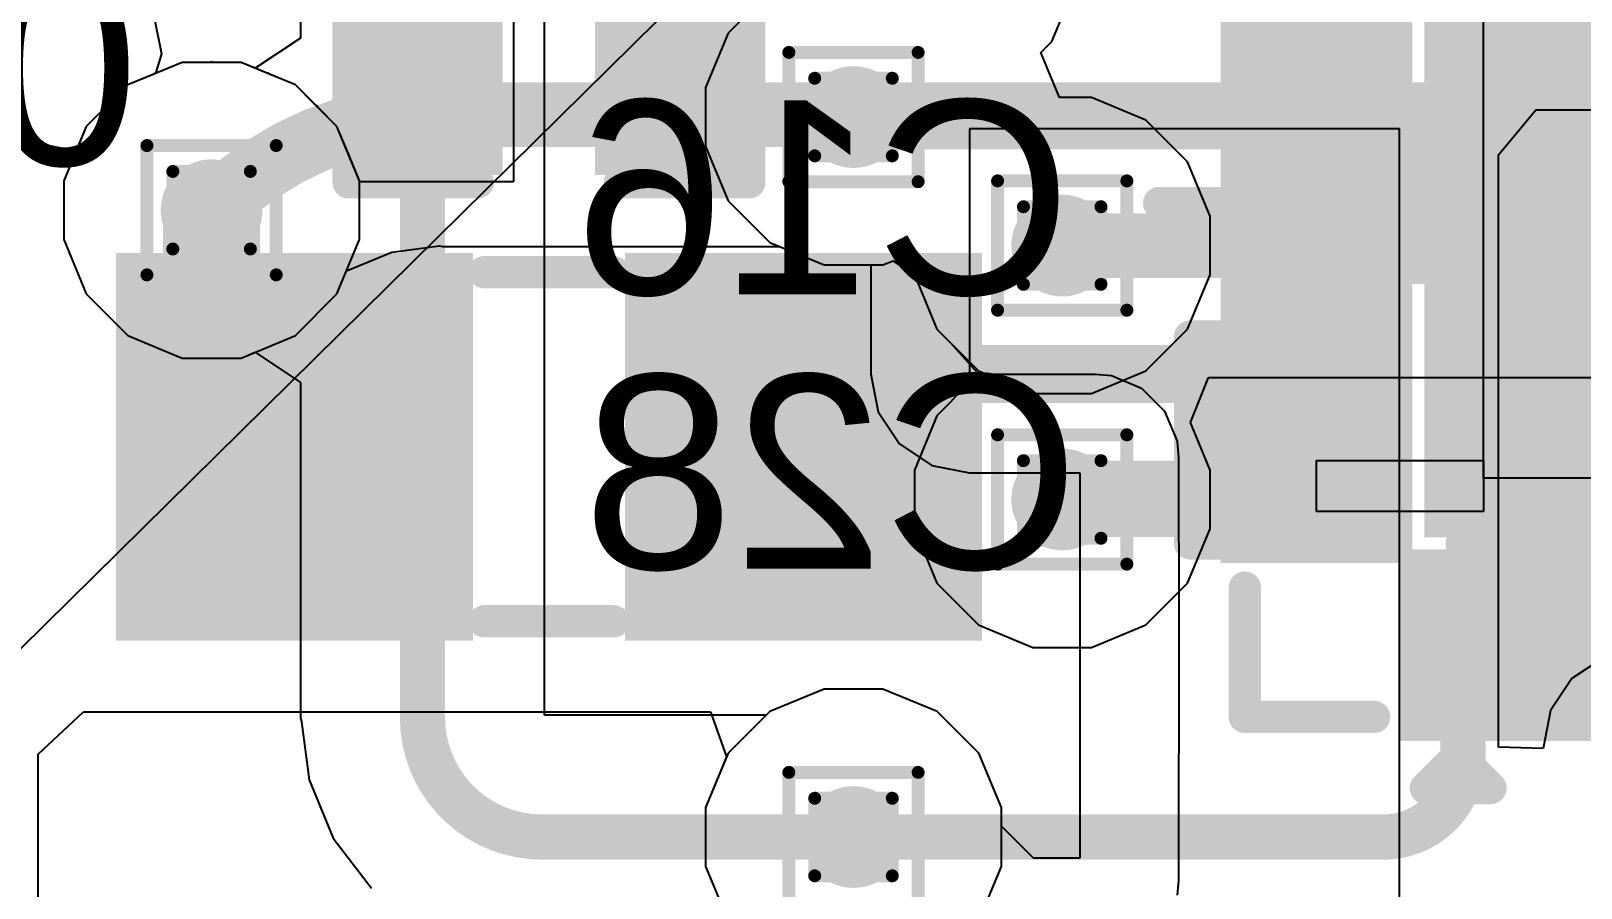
# Model space of a CAD drawing. Header units: inches. Extents: x -12 to 5357, y -8 to 5291.
# Drawn here: x 20.32 to 26.41, y 26.55 to 29.91 of the extents above; entities that cross this region are included whole.
import ezdxf

# ---------------------------------------------------------------- set-up
doc = ezdxf.new("R2010")
doc.units = ezdxf.units.IN
for name, color, linetype in [('Bottom Layer', 5, 'Continuous'), ('Bottom Overlay', 54, 'Continuous'), ('Bottom Paste', 16, 'Continuous'), ('Bottom Solder', 6, 'Continuous'), ('Drill Drawing', 1, 'Continuous'), ('Ground', 16, 'Continuous'), ('Power', 76, 'Continuous'), ('Top Layer', 1, 'Continuous'), ('Top Overlay', 2, 'Continuous'), ('Top Paste', 8, 'Continuous'), ('Top Solder', 216, 'Continuous'), ('Via Holes', 16, 'Continuous')]:
    doc.layers.add(name, color=color, linetype=linetype)
doc.styles.add('Arial', font='', dxfattribs={"height": 0.2})
doc.styles.get('Arial').set_extended_font_data('Arial')

# ---------------------------------------------------------------- blocks, each defined once
blk = doc.blocks.new('48_UFQFPN_7_7__19')
at = {"layer": 'Top Layer'}
for points in [[(-2.6, 3.6), (-2.6, 3.05), (-2.9, 3.05), (-2.9, 3.6)], [(-2.1, 3.6), (-2.1, 3.05), (-2.4, 3.05), (-2.4, 3.6)], [(-1.6, 3.6), (-1.6, 3.05), (-1.9, 3.05), (-1.9, 3.6)], [(-1.1, 3.6), (-1.1, 3.05), (-1.4, 3.05), (-1.4, 3.6)], [(-3.6, 2.9), (-3.05, 2.9), (-3.05, 2.6), (-3.6, 2.6)], [(-2.8, 2.8), (2.8, 2.8), (2.8, -2.8), (-2.8, -2.8)], [(-3.6, 2.4), (-3.05, 2.4), (-3.05, 2.1), (-3.6, 2.1)]]:
    blk.add_hatch(color=1, dxfattribs=at).paths.add_polyline_path(points)
at = {"layer": 'Top Paste'}
for points in [[(-2.6, 3.6), (-2.6, 3.05), (-2.9, 3.05), (-2.9, 3.6)], [(-2.1, 3.6), (-2.1, 3.05), (-2.4, 3.05), (-2.4, 3.6)], [(-1.6, 3.6), (-1.6, 3.05), (-1.9, 3.05), (-1.9, 3.6)], [(-1.1, 3.6), (-1.1, 3.05), (-1.4, 3.05), (-1.4, 3.6)], [(-3.6, 2.9), (-3.05, 2.9), (-3.05, 2.6), (-3.6, 2.6)], [(-2.8, 2.8), (2.8, 2.8), (2.8, -2.8), (-2.8, -2.8)], [(-3.6, 2.4), (-3.05, 2.4), (-3.05, 2.1), (-3.6, 2.1)]]:
    blk.add_hatch(color=8, dxfattribs=at).paths.add_polyline_path(points)
at = {"layer": 'Top Solder'}
for points in [[(-2.4984, 3.7016), (-2.4984, 2.9484), (-3.0016, 2.9484), (-3.0016, 3.7016)], [(-1.9984, 3.7016), (-1.9984, 2.9484), (-2.5016, 2.9484), (-2.5016, 3.7016)], [(-1.4984, 3.7016), (-1.4984, 2.9484), (-2.0016, 2.9484), (-2.0016, 3.7016)], [(-0.9984, 3.7016), (-0.9984, 2.9484), (-1.5016, 2.9484), (-1.5016, 3.7016)], [(-0.4984, 3.7016), (-0.4984, 2.9484), (-1.0016, 2.9484), (-1.0016, 3.7016)], [(-3.7016, 3.0016), (-2.9484, 3.0016), (-2.9484, 2.4984), (-3.7016, 2.4984)], [(-2.9016, 2.9016), (2.9016, 2.9016), (2.9016, -2.9016), (-2.9016, -2.9016)], [(-3.7016, 2.5016), (-2.9484, 2.5016), (-2.9484, 1.9984), (-3.7016, 1.9984)]]:
    blk.add_hatch(color=216, dxfattribs=at).paths.add_polyline_path(points)
at = {"layer": 'Top Overlay'}
for points in [[(-3.6068, 3.6068, 0.127, 0.127, 0), (-3.0988, 3.6068, 0.127, 0.127, 0)], [(-3.6068, 3.6068, 0.127, 0.127, 0), (-3.6068, 3.0988, 0.127, 0.127, 0)], [(-3.8862, 2.8956, 0.127, 0.127, 0), (-3.8862, 2.6416, 0.127, 0.127, 0)], [(-3.8862, 2.8956, 0.127, 0.127, 0), (-3.7592, 2.7686, 0.127, 0.127, 0)], [(-3.7592, 2.7686, 0.127, 0.127, 0), (-3.8862, 2.6416, 0.127, 0.127, 0)]]:
    blk.add_lwpolyline(points, format="xyseb", dxfattribs=at)
for points in [[(-3.6385, 3.6068, 0.0635, 0.0635, 1), (-3.575, 3.6068, 0.0635, 0.0635, 1)], [(-3.6385, 3.6068, 0.0635, 0.0635, 1), (-3.575, 3.6068, 0.0635, 0.0635, 1)], [(-3.1305, 3.6068, 0.0635, 0.0635, 1), (-3.067, 3.6068, 0.0635, 0.0635, 1)], [(-3.6385, 3.0988, 0.0635, 0.0635, 1), (-3.575, 3.0988, 0.0635, 0.0635, 1)], [(-3.9179, 2.8956, 0.0635, 0.0635, 1), (-3.8544, 2.8956, 0.0635, 0.0635, 1)], [(-3.9179, 2.8956, 0.0635, 0.0635, 1), (-3.8544, 2.8956, 0.0635, 0.0635, 1)], [(-3.791, 2.7686, 0.0635, 0.0635, 1), (-3.7275, 2.7686, 0.0635, 0.0635, 1)], [(-3.791, 2.7686, 0.0635, 0.0635, 1), (-3.7275, 2.7686, 0.0635, 0.0635, 1)], [(-3.9179, 2.6416, 0.0635, 0.0635, 1), (-3.8544, 2.6416, 0.0635, 0.0635, 1)], [(-3.9179, 2.6416, 0.0635, 0.0635, 1), (-3.8544, 2.6416, 0.0635, 0.0635, 1)]]:
    blk.add_lwpolyline(points, format="xyseb", close=True, dxfattribs=at)
blk = doc.blocks.new('14_VSON__4_3__20')
at = {"layer": 'Top Solder'}
blk.add_line((-0.8678, -2.2778), (-5350.8161, -5279.0699), dxfattribs=at)
blk = doc.blocks.new('IND_0805_67')
at = {"layer": 'Top Layer'}
for points in [[(-1.6, 0.66), (-0.4, 0.66), (-0.4, -0.66), (-1.6, -0.66)], [(0.4, 0.66), (1.6, 0.66), (1.6, -0.66), (0.4, -0.66)]]:
    blk.add_hatch(color=1, dxfattribs=at).paths.add_polyline_path(points)
at = {"layer": 'Top Paste'}
for points in [[(-1.6, 0.66), (-0.4, 0.66), (-0.4, -0.66), (-1.6, -0.66)], [(0.4, 0.66), (1.6, 0.66), (1.6, -0.66), (0.4, -0.66)]]:
    blk.add_hatch(color=8, dxfattribs=at).paths.add_polyline_path(points)
at = {"layer": 'Top Solder'}
for points in [[(-1.7016, 0.7616), (-0.2984, 0.7616), (-0.2984, -0.7616), (-1.7016, -0.7616)], [(0.2984, 0.7616), (1.7016, 0.7616), (1.7016, -0.7616), (0.2984, -0.7616)]]:
    blk.add_hatch(color=216, dxfattribs=at).paths.add_polyline_path(points)
at = {"layer": 'Top Overlay'}
for points in [[(-0.254, 0.6858, 0.127, 0.127, 0), (0.254, 0.6858, 0.127, 0.127, 0)], [(-0.254, -0.6858, 0.127, 0.127, 0), (0.254, -0.6858, 0.127, 0.127, 0)]]:
    blk.add_lwpolyline(points, format="xyseb", dxfattribs=at)
for points in [[(-0.2857, 0.6858, 0.0635, 0.0635, 1), (-0.2223, 0.6858, 0.0635, 0.0635, 1)], [(0.2223, 0.6858, 0.0635, 0.0635, 1), (0.2857, 0.6858, 0.0635, 0.0635, 1)], [(-0.2857, -0.6858, 0.0635, 0.0635, 1), (-0.2223, -0.6858, 0.0635, 0.0635, 1)], [(0.2223, -0.6858, 0.0635, 0.0635, 1), (0.2857, -0.6858, 0.0635, 0.0635, 1)]]:
    blk.add_lwpolyline(points, format="xyseb", close=True, dxfattribs=at)
blk = doc.blocks.new('C___0402_B_101')
at = {"layer": 'Bottom Layer'}
for points in [[(-0.2413, 0.3175), (-0.2413, -0.3175), (-0.6985, -0.3175), (-0.6985, 0.3175)], [(0.6985, 0.3175), (0.6985, -0.3175), (0.2413, -0.3175), (0.2413, 0.3175)]]:
    blk.add_hatch(color=5, dxfattribs=at).paths.add_polyline_path(points)
at = {"layer": 'Bottom Paste'}
for points in [[(-0.2413, 0.3175), (-0.2413, -0.3175), (-0.6985, -0.3175), (-0.6985, 0.3175)], [(0.6985, 0.3175), (0.6985, -0.3175), (0.2413, -0.3175), (0.2413, 0.3175)]]:
    blk.add_hatch(color=16, dxfattribs=at).paths.add_polyline_path(points)
at = {"layer": 'Bottom Solder'}
for points in [[(-0.1813, 0.3775), (-0.1813, -0.3775), (-0.7585, -0.3775), (-0.7585, 0.3775)], [(0.7585, 0.3775), (0.7585, -0.3775), (0.1813, -0.3775), (0.1813, 0.3775)]]:
    blk.add_hatch(color=6, dxfattribs=at).paths.add_polyline_path(points)
at = {"layer": 'Bottom Overlay'}
for points in [[(-0.7874, 0.4064, 0.127, 0.127, 0), (-0.7874, -0.4064, 0.127, 0.127, 0)], [(-0.2794, 0.4064, 0.127, 0.127, 0), (-0.7874, 0.4064, 0.127, 0.127, 0)], [(0.7874, 0.4064, 0.127, 0.127, 0), (0.2794, 0.4064, 0.127, 0.127, 0)], [(0.7874, 0.4064, 0.127, 0.127, 0), (0.7874, -0.4064, 0.127, 0.127, 0)], [(-0.2794, -0.4064, 0.127, 0.127, 0), (-0.7874, -0.4064, 0.127, 0.127, 0)], [(0.7874, -0.4064, 0.127, 0.127, 0), (0.2794, -0.4064, 0.127, 0.127, 0)]]:
    blk.add_lwpolyline(points, format="xyseb", dxfattribs=at)
for points in [[(-0.8191, 0.4064, 0.0635, 0.0635, 1), (-0.7556, 0.4064, 0.0635, 0.0635, 1)], [(-0.8191, 0.4064, 0.0635, 0.0635, 1), (-0.7556, 0.4064, 0.0635, 0.0635, 1)], [(-0.3111, 0.4064, 0.0635, 0.0635, 1), (-0.2477, 0.4064, 0.0635, 0.0635, 1)], [(0.2477, 0.4064, 0.0635, 0.0635, 1), (0.3112, 0.4064, 0.0635, 0.0635, 1)], [(0.7557, 0.4064, 0.0635, 0.0635, 1), (0.8192, 0.4064, 0.0635, 0.0635, 1)], [(0.7557, 0.4064, 0.0635, 0.0635, 1), (0.8192, 0.4064, 0.0635, 0.0635, 1)], [(-0.8191, -0.4064, 0.0635, 0.0635, 1), (-0.7556, -0.4064, 0.0635, 0.0635, 1)], [(-0.8191, -0.4064, 0.0635, 0.0635, 1), (-0.7556, -0.4064, 0.0635, 0.0635, 1)], [(-0.3111, -0.4064, 0.0635, 0.0635, 1), (-0.2477, -0.4064, 0.0635, 0.0635, 1)], [(0.2477, -0.4064, 0.0635, 0.0635, 1), (0.3112, -0.4064, 0.0635, 0.0635, 1)], [(0.7557, -0.4064, 0.0635, 0.0635, 1), (0.8192, -0.4064, 0.0635, 0.0635, 1)], [(0.7557, -0.4064, 0.0635, 0.0635, 1), (0.8192, -0.4064, 0.0635, 0.0635, 1)]]:
    blk.add_lwpolyline(points, format="xyseb", close=True, dxfattribs=at)
blk = doc.blocks.new('C___0402_108')
at = {"layer": 'Top Layer'}
for points in [[(-0.6985, -0.3175), (-0.6985, 0.3175), (-0.2413, 0.3175), (-0.2413, -0.3175)], [(0.2413, -0.3175), (0.2413, 0.3175), (0.6985, 0.3175), (0.6985, -0.3175)]]:
    blk.add_hatch(color=1, dxfattribs=at).paths.add_polyline_path(points)
at = {"layer": 'Top Paste'}
for points in [[(-0.6985, -0.3175), (-0.6985, 0.3175), (-0.2413, 0.3175), (-0.2413, -0.3175)], [(0.2413, -0.3175), (0.2413, 0.3175), (0.6985, 0.3175), (0.6985, -0.3175)]]:
    blk.add_hatch(color=8, dxfattribs=at).paths.add_polyline_path(points)
at = {"layer": 'Top Solder'}
for points in [[(-0.7585, -0.3775), (-0.7585, 0.3775), (-0.1813, 0.3775), (-0.1813, -0.3775)], [(0.1813, -0.3775), (0.1813, 0.3775), (0.7585, 0.3775), (0.7585, -0.3775)]]:
    blk.add_hatch(color=216, dxfattribs=at).paths.add_polyline_path(points)
at = {"layer": 'Top Overlay'}
for points in [[(-0.7874, -0.4064, 0.127, 0.127, 0), (-0.7874, 0.4064, 0.127, 0.127, 0)], [(-0.7874, 0.4064, 0.127, 0.127, 0), (-0.2794, 0.4064, 0.127, 0.127, 0)], [(0.2794, 0.4064, 0.127, 0.127, 0), (0.7874, 0.4064, 0.127, 0.127, 0)], [(0.7874, -0.4064, 0.127, 0.127, 0), (0.7874, 0.4064, 0.127, 0.127, 0)], [(-0.7874, -0.4064, 0.127, 0.127, 0), (-0.2794, -0.4064, 0.127, 0.127, 0)], [(0.2794, -0.4064, 0.127, 0.127, 0), (0.7874, -0.4064, 0.127, 0.127, 0)]]:
    blk.add_lwpolyline(points, format="xyseb", dxfattribs=at)
for points in [[(-0.8191, 0.4064, 0.0635, 0.0635, 1), (-0.7556, 0.4064, 0.0635, 0.0635, 1)], [(-0.8191, 0.4064, 0.0635, 0.0635, 1), (-0.7556, 0.4064, 0.0635, 0.0635, 1)], [(-0.3111, 0.4064, 0.0635, 0.0635, 1), (-0.2477, 0.4064, 0.0635, 0.0635, 1)], [(0.2477, 0.4064, 0.0635, 0.0635, 1), (0.3111, 0.4064, 0.0635, 0.0635, 1)], [(0.7556, 0.4064, 0.0635, 0.0635, 1), (0.8191, 0.4064, 0.0635, 0.0635, 1)], [(0.7556, 0.4064, 0.0635, 0.0635, 1), (0.8191, 0.4064, 0.0635, 0.0635, 1)], [(-0.8191, -0.4064, 0.0635, 0.0635, 1), (-0.7556, -0.4064, 0.0635, 0.0635, 1)], [(-0.8191, -0.4064, 0.0635, 0.0635, 1), (-0.7556, -0.4064, 0.0635, 0.0635, 1)], [(-0.3111, -0.4064, 0.0635, 0.0635, 1), (-0.2477, -0.4064, 0.0635, 0.0635, 1)], [(0.2477, -0.4064, 0.0635, 0.0635, 1), (0.3111, -0.4064, 0.0635, 0.0635, 1)], [(0.7556, -0.4064, 0.0635, 0.0635, 1), (0.8191, -0.4064, 0.0635, 0.0635, 1)], [(0.7556, -0.4064, 0.0635, 0.0635, 1), (0.8191, -0.4064, 0.0635, 0.0635, 1)]]:
    blk.add_lwpolyline(points, format="xyseb", close=True, dxfattribs=at)
blk = doc.blocks.new('C___0402_B_112')
at = {"layer": 'Bottom Layer'}
for points in [[(-0.2413, 0.3175), (-0.2413, -0.3175), (-0.6985, -0.3175), (-0.6985, 0.3175)], [(0.6985, 0.3175), (0.6985, -0.3175), (0.2413, -0.3175), (0.2413, 0.3175)]]:
    blk.add_hatch(color=5, dxfattribs=at).paths.add_polyline_path(points)
at = {"layer": 'Bottom Paste'}
for points in [[(-0.2413, 0.3175), (-0.2413, -0.3175), (-0.6985, -0.3175), (-0.6985, 0.3175)], [(0.6985, 0.3175), (0.6985, -0.3175), (0.2413, -0.3175), (0.2413, 0.3175)]]:
    blk.add_hatch(color=16, dxfattribs=at).paths.add_polyline_path(points)
at = {"layer": 'Bottom Solder'}
for points in [[(-0.1813, 0.3775), (-0.1813, -0.3775), (-0.7585, -0.3775), (-0.7585, 0.3775)], [(0.7585, 0.3775), (0.7585, -0.3775), (0.1813, -0.3775), (0.1813, 0.3775)]]:
    blk.add_hatch(color=6, dxfattribs=at).paths.add_polyline_path(points)
at = {"layer": 'Bottom Overlay'}
for points in [[(-0.7874, 0.4064, 0.127, 0.127, 0), (-0.7874, -0.4064, 0.127, 0.127, 0)], [(-0.7874, 0.4064, 0.127, 0.127, 0), (-0.2794, 0.4064, 0.127, 0.127, 0)], [(0.2794, 0.4064, 0.127, 0.127, 0), (0.7874, 0.4064, 0.127, 0.127, 0)], [(0.7874, 0.4064, 0.127, 0.127, 0), (0.7874, -0.4064, 0.127, 0.127, 0)], [(-0.7874, -0.4064, 0.127, 0.127, 0), (-0.2794, -0.4064, 0.127, 0.127, 0)], [(0.2794, -0.4064, 0.127, 0.127, 0), (0.7874, -0.4064, 0.127, 0.127, 0)]]:
    blk.add_lwpolyline(points, format="xyseb", dxfattribs=at)
for points in [[(-0.8192, 0.4064, 0.0635, 0.0635, 1), (-0.7557, 0.4064, 0.0635, 0.0635, 1)], [(-0.8192, 0.4064, 0.0635, 0.0635, 1), (-0.7557, 0.4064, 0.0635, 0.0635, 1)], [(-0.3111, 0.4064, 0.0635, 0.0635, 1), (-0.2477, 0.4064, 0.0635, 0.0635, 1)], [(0.2477, 0.4064, 0.0635, 0.0635, 1), (0.3111, 0.4064, 0.0635, 0.0635, 1)], [(0.7557, 0.4064, 0.0635, 0.0635, 1), (0.8192, 0.4064, 0.0635, 0.0635, 1)], [(0.7557, 0.4064, 0.0635, 0.0635, 1), (0.8192, 0.4064, 0.0635, 0.0635, 1)], [(-0.8192, -0.4064, 0.0635, 0.0635, 1), (-0.7557, -0.4064, 0.0635, 0.0635, 1)], [(-0.8192, -0.4064, 0.0635, 0.0635, 1), (-0.7557, -0.4064, 0.0635, 0.0635, 1)], [(-0.3111, -0.4064, 0.0635, 0.0635, 1), (-0.2477, -0.4064, 0.0635, 0.0635, 1)], [(0.2477, -0.4064, 0.0635, 0.0635, 1), (0.3111, -0.4064, 0.0635, 0.0635, 1)], [(0.7557, -0.4064, 0.0635, 0.0635, 1), (0.8192, -0.4064, 0.0635, 0.0635, 1)], [(0.7557, -0.4064, 0.0635, 0.0635, 1), (0.8192, -0.4064, 0.0635, 0.0635, 1)]]:
    blk.add_lwpolyline(points, format="xyseb", close=True, dxfattribs=at)

msp = doc.modelspace()

# ---------------------------------------------------------------- hatches: boundary and pattern name
at = {"layer": 'Bottom Layer'}
h = msp.add_hatch(color=5, dxfattribs=at)
edge = h.paths.add_edge_path()
edge.add_arc((23.5563, 29.576), 0.2, 0, 360)
h = msp.add_hatch(color=5, dxfattribs=at)
edge = h.paths.add_edge_path()
edge.add_arc((21.0341, 29.21), 0.2, 0, 360)
h = msp.add_hatch(color=5, dxfattribs=at)
edge = h.paths.add_edge_path()
edge.add_arc((24.3764, 29.0712), 0.2, 0, 360)
h = msp.add_hatch(color=5, dxfattribs=at)
edge = h.paths.add_edge_path()
edge.add_arc((24.3764, 28.0736), 0.2, 0, 360)
h = msp.add_hatch(color=5, dxfattribs=at)
edge = h.paths.add_edge_path()
edge.add_arc((23.5563, 26.7473), 0.2, 0, 360)
at = {"layer": 'Ground'}
h = msp.add_hatch(color=16, dxfattribs=at)
edge = h.paths.add_edge_path()
edge.add_arc((23.5563, 29.576), 0.2, 0, 360)
h = msp.add_hatch(color=16, dxfattribs=at)
edge = h.paths.add_edge_path()
edge.add_arc((21.0341, 29.21), 0.2, 0, 360)
h = msp.add_hatch(color=16, dxfattribs=at)
edge = h.paths.add_edge_path()
edge.add_arc((24.3764, 29.0712), 0.2, 0, 360)
h = msp.add_hatch(color=16, dxfattribs=at)
edge = h.paths.add_edge_path()
edge.add_arc((24.3764, 28.0736), 0.2, 0, 360)
h = msp.add_hatch(color=16, dxfattribs=at)
edge = h.paths.add_edge_path()
edge.add_arc((23.5563, 26.7473), 0.2, 0, 360)
at = {"layer": 'Power'}
h = msp.add_hatch(color=76, dxfattribs=at)
edge = h.paths.add_edge_path()
edge.add_arc((23.5563, 29.576), 0.2, 0, 360)
h = msp.add_hatch(color=76, dxfattribs=at)
edge = h.paths.add_edge_path()
edge.add_arc((21.0341, 29.21), 0.2, 0, 360)
h = msp.add_hatch(color=76, dxfattribs=at)
edge = h.paths.add_edge_path()
edge.add_arc((24.3764, 29.0712), 0.2, 0, 360)
h = msp.add_hatch(color=76, dxfattribs=at)
edge = h.paths.add_edge_path()
edge.add_arc((24.3764, 28.0736), 0.2, 0, 360)
h = msp.add_hatch(color=76, dxfattribs=at)
edge = h.paths.add_edge_path()
edge.add_arc((23.5563, 26.7473), 0.2, 0, 360)
at = {"layer": 'Top Layer'}
h = msp.add_hatch(color=1, dxfattribs=at)
edge = h.paths.add_edge_path()
edge.add_arc((23.5563, 29.576), 0.2, 0, 360)
h = msp.add_hatch(color=1, dxfattribs=at)
edge = h.paths.add_edge_path()
edge.add_arc((21.0341, 29.21), 0.2, 0, 360)
h = msp.add_hatch(color=1, dxfattribs=at)
edge = h.paths.add_edge_path()
edge.add_arc((24.3764, 29.0712), 0.2, 0, 360)
h = msp.add_hatch(color=1, dxfattribs=at)
edge = h.paths.add_edge_path()
edge.add_arc((24.3764, 28.0736), 0.2, 0, 360)
msp.add_hatch(color=1, dxfattribs=at).paths.add_polyline_path([(24.3764, 27.926), (25.6508, 27.926), (25.6508, 28.226), (24.3764, 28.226)])
h = msp.add_hatch(color=1, dxfattribs=at)
edge = h.paths.add_edge_path()
edge.add_arc((23.5563, 26.7473), 0.2, 0, 360)
at = {"layer": 'Via Holes'}
h = msp.add_hatch(color=7, dxfattribs=at)
edge = h.paths.add_edge_path()
edge.add_arc((23.5563, 29.576), 0.1, 0, 360)
h = msp.add_hatch(color=7, dxfattribs=at)
edge = h.paths.add_edge_path()
edge.add_arc((21.0341, 29.21), 0.1, 0, 360)
h = msp.add_hatch(color=7, dxfattribs=at)
edge = h.paths.add_edge_path()
edge.add_arc((24.3764, 29.0712), 0.1, 0, 360)
h = msp.add_hatch(color=7, dxfattribs=at)
edge = h.paths.add_edge_path()
edge.add_arc((24.3764, 28.0736), 0.1, 0, 360)
h = msp.add_hatch(color=7, dxfattribs=at)
edge = h.paths.add_edge_path()
edge.add_arc((23.5563, 26.7473), 0.1, 0, 360)

# ---------------------------------------------------------------- linework, layer by layer
at = {"layer": 'Bottom Layer'}
for p, q in [((21.3836, 44.5212), (21.3836, 29.8866)), ((22.3418, 27.227), (22.3418, 30.8291)), ((23.1396, 29.981), (23.0637, 29.9051)), ((23.0637, 29.9051), (22.9753, 29.6916)), ((21.3836, 29.8866), (21.2058, 29.7678)), ((20.9186, 29.791), (20.705, 29.7025)), ((21.1497, 29.791), (20.9186, 29.791)), ((21.2058, 29.7678), (21.1497, 29.791)), ((20.705, 29.7025), (20.5416, 29.5391)), ((22.9753, 29.6916), (22.9753, 29.4604)), ((26.0901, 29.427), (26.237, 29.6048)), ((26.237, 29.6048), (27.5076, 29.6048)), ((20.5416, 29.5391), (20.4531, 29.3256)), ((25.7016, 29.5303), (24.0123, 29.5303)), ((24.0123, 29.5303), (24.0123, 28.5664)), ((25.7016, 24.8436), (25.7016, 29.5303)), ((22.9753, 29.4604), (23.0637, 29.2469)), ((26.0901, 27.1009), (26.0901, 29.427)), ((20.4531, 29.3256), (20.4531, 29.0944)), ((23.0637, 29.2469), (23.2271, 29.0834)), ((20.4531, 29.0944), (20.5416, 28.8809)), ((23.2271, 29.0834), (23.4407, 28.995)), ((23.4407, 28.995), (23.6238, 28.995)), ((23.6238, 28.995), (23.6238, 28.5664)), ((20.5416, 28.8809), (20.705, 28.7175)), ((20.705, 28.7175), (20.9186, 28.629)), ((20.9186, 28.629), (21.1497, 28.629)), ((21.1497, 28.629), (21.2058, 28.6522)), ((21.2058, 28.6522), (21.3836, 28.5334)), ((23.6238, 28.5664), (23.6534, 28.4177)), ((24.0123, 28.5664), (24.5058, 28.5664)), ((24.5058, 28.5664), (24.5699, 28.5601)), ((21.3836, 28.5334), (21.3836, 27.2168)), ((24.5699, 28.5601), (24.6882, 28.5111)), ((24.6882, 28.5111), (24.7787, 28.4205)), ((23.6534, 28.4177), (23.7376, 28.2917)), ((24.7787, 28.4205), (24.8277, 28.3022)), ((23.7376, 28.2917), (23.8636, 28.2075)), ((24.8277, 28.3022), (24.834, 28.2382)), ((23.8636, 28.2075), (24.0122, 28.1779)), ((24.834, 28.2382), (24.834, 28.2382)), ((24.834, 28.2382), (24.8341, 27.5717)), ((24.0122, 28.1779), (24.4456, 28.1779)), ((24.4456, 28.1779), (24.4456, 27.5717)), ((24.4456, 27.5717), (24.4456, 26.6642)), ((24.8341, 27.5717), (24.834, 26.577)), ((26.5054, 27.4544), (26.3794, 27.3702)), ((26.3794, 27.3702), (26.2952, 27.2442)), ((23.4407, 27.3283), (23.2271, 27.2399)), ((23.6718, 27.3283), (23.4407, 27.3283)), ((23.8854, 27.2399), (23.6718, 27.3283)), ((22.3422, 27.2269), (22.3418, 27.227)), ((22.3424, 27.2264), (22.3422, 27.2269)), ((23.2137, 27.2264), (22.3424, 27.2264)), ((23.2271, 27.2399), (23.2137, 27.2264)), ((24.0488, 27.0764), (23.8854, 27.2399)), ((26.2952, 27.2442), (26.2656, 27.0955)), ((21.3836, 27.2168), (21.3868, 27.2005)), ((21.3868, 27.2005), (21.417, 26.9716)), ((24.1373, 26.8629), (24.0488, 27.0764)), ((26.2656, 27.0955), (26.0901, 27.1009)), ((21.417, 26.9716), (21.5116, 26.7431)), ((24.1373, 26.7899), (24.1373, 26.8629)), ((21.5116, 26.7431), (21.6622, 26.5468)), ((24.263, 26.6642), (24.1373, 26.7899)), ((24.4456, 26.6642), (24.263, 26.6642)), ((24.834, 26.577), (24.8283, 26.5183))]:
    msp.add_line(p, q, dxfattribs=at)
for points in [[(21.8627, 27.2168, 0.1778, 0.1778, 0), (21.8627, 44.5212, 0.1778, 0.1778, 0)], [(26.1366, 29.2775, 0.381, 0.381, -0.414214), (26.1609, 29.3017, 0.381, 0.381, 0)], [(26.1609, 29.3017, 0.381, 0.381, 0), (27.2041, 29.3017, 0.381, 0.381, 0)], [(26.1366, 28.3072, 0.381, 0.381, 0), (26.1366, 29.2775, 0.381, 0.381, 0)], [(22.3322, 26.7473, 0.1778, 0.1778, -0.414214), (21.8627, 27.2168, 0.1778, 0.1778, 0)], [(22.3322, 26.7473, 0.1778, 0.1778, 0), (23.5563, 26.7473, 0.1778, 0.1778, 0)]]:
    msp.add_lwpolyline(points, format="xyseb", dxfattribs=at)
for points in [[(26.0656, 29.3017, 0.1905, 0.1905, 1), (26.2561, 29.3017, 0.1905, 0.1905, 1)], [(26.0656, 29.3017, 0.1905, 0.1905, 1), (26.2561, 29.3017, 0.1905, 0.1905, 1)], [(26.0413, 29.2775, 0.1905, 0.1905, 1), (26.2318, 29.2775, 0.1905, 0.1905, 1)], [(26.0413, 29.2775, 0.1905, 0.1905, 1), (26.2318, 29.2775, 0.1905, 0.1905, 1)], [(26.0413, 28.3072, 0.1905, 0.1905, 1), (26.2318, 28.3072, 0.1905, 0.1905, 1)], [(21.8182, 27.2168, 0.0889, 0.0889, 1), (21.9071, 27.2168, 0.0889, 0.0889, 1)], [(21.8182, 27.2168, 0.0889, 0.0889, 1), (21.9071, 27.2168, 0.0889, 0.0889, 1)], [(22.2878, 26.7473, 0.0889, 0.0889, 1), (22.3767, 26.7473, 0.0889, 0.0889, 1)], [(22.2878, 26.7473, 0.0889, 0.0889, 1), (22.3767, 26.7473, 0.0889, 0.0889, 1)], [(23.5118, 26.7473, 0.0889, 0.0889, 1), (23.6007, 26.7473, 0.0889, 0.0889, 1)]]:
    msp.add_lwpolyline(points, format="xyseb", close=True, dxfattribs=at)
at = {"layer": 'Bottom Overlay'}
msp.add_lwpolyline([(24.7574, 29.2382, 0.127, 0.127, 0), (25.7545, 29.2382, 0.127, 0.127, 0)], format="xyseb", dxfattribs=at)
for points in [[(24.7257, 29.2382, 0.0635, 0.0635, 1), (24.7892, 29.2382, 0.0635, 0.0635, 1)], [(25.7227, 29.2382, 0.0635, 0.0635, 1), (25.7862, 29.2382, 0.0635, 0.0635, 1)]]:
    msp.add_lwpolyline(points, format="xyseb", close=True, dxfattribs=at)
at = {"layer": 'Drill Drawing'}
for points in [[(23.3023, 29.83, 0.0508, 0.0508, 0), (23.8103, 29.83, 0.0508, 0.0508, 0)], [(23.3023, 29.322, 0.0508, 0.0508, 0), (23.3023, 29.83, 0.0508, 0.0508, 0)], [(23.8103, 29.322, 0.0508, 0.0508, 0), (23.8103, 29.83, 0.0508, 0.0508, 0)], [(23.4039, 29.7284, 0.0508, 0.0508, 0), (23.7087, 29.7284, 0.0508, 0.0508, 0)], [(23.4039, 29.4236, 0.0508, 0.0508, 0), (23.4039, 29.7284, 0.0508, 0.0508, 0)], [(23.7087, 29.4236, 0.0508, 0.0508, 0), (23.7087, 29.7284, 0.0508, 0.0508, 0)], [(20.7801, 29.464, 0.0508, 0.0508, 0), (21.2881, 29.464, 0.0508, 0.0508, 0)], [(20.7801, 28.956, 0.0508, 0.0508, 0), (20.7801, 29.464, 0.0508, 0.0508, 0)], [(21.2881, 28.956, 0.0508, 0.0508, 0), (21.2881, 29.464, 0.0508, 0.0508, 0)], [(23.4039, 29.4236, 0.0508, 0.0508, 0), (23.7087, 29.4236, 0.0508, 0.0508, 0)], [(20.8817, 29.3624, 0.0508, 0.0508, 0), (21.1865, 29.3624, 0.0508, 0.0508, 0)], [(20.8817, 29.0576, 0.0508, 0.0508, 0), (20.8817, 29.3624, 0.0508, 0.0508, 0)], [(21.1865, 29.0576, 0.0508, 0.0508, 0), (21.1865, 29.3624, 0.0508, 0.0508, 0)], [(23.3023, 29.322, 0.0508, 0.0508, 0), (23.8103, 29.322, 0.0508, 0.0508, 0)], [(24.1224, 29.3252, 0.0508, 0.0508, 0), (24.6304, 29.3252, 0.0508, 0.0508, 0)], [(24.1224, 28.8172, 0.0508, 0.0508, 0), (24.1224, 29.3252, 0.0508, 0.0508, 0)], [(24.6304, 28.8172, 0.0508, 0.0508, 0), (24.6304, 29.3252, 0.0508, 0.0508, 0)], [(24.224, 29.2236, 0.0508, 0.0508, 0), (24.5288, 29.2236, 0.0508, 0.0508, 0)], [(24.224, 28.9188, 0.0508, 0.0508, 0), (24.224, 29.2236, 0.0508, 0.0508, 0)], [(24.5288, 28.9188, 0.0508, 0.0508, 0), (24.5288, 29.2236, 0.0508, 0.0508, 0)], [(20.8817, 29.0576, 0.0508, 0.0508, 0), (21.1865, 29.0576, 0.0508, 0.0508, 0)], [(20.7801, 28.956, 0.0508, 0.0508, 0), (21.2881, 28.956, 0.0508, 0.0508, 0)], [(24.224, 28.9188, 0.0508, 0.0508, 0), (24.5288, 28.9188, 0.0508, 0.0508, 0)], [(24.1224, 28.8172, 0.0508, 0.0508, 0), (24.6304, 28.8172, 0.0508, 0.0508, 0)], [(24.1224, 28.3276, 0.0508, 0.0508, 0), (24.6304, 28.3276, 0.0508, 0.0508, 0)], [(24.1224, 27.8196, 0.0508, 0.0508, 0), (24.1224, 28.3276, 0.0508, 0.0508, 0)], [(24.6304, 27.8196, 0.0508, 0.0508, 0), (24.6304, 28.3276, 0.0508, 0.0508, 0)], [(24.224, 28.226, 0.0508, 0.0508, 0), (24.5288, 28.226, 0.0508, 0.0508, 0)], [(24.224, 27.9212, 0.0508, 0.0508, 0), (24.224, 28.226, 0.0508, 0.0508, 0)], [(24.5288, 27.9212, 0.0508, 0.0508, 0), (24.5288, 28.226, 0.0508, 0.0508, 0)], [(24.224, 27.9212, 0.0508, 0.0508, 0), (24.5288, 27.9212, 0.0508, 0.0508, 0)], [(24.1224, 27.8196, 0.0508, 0.0508, 0), (24.6304, 27.8196, 0.0508, 0.0508, 0)], [(23.3023, 27.0013, 0.0508, 0.0508, 0), (23.8103, 27.0013, 0.0508, 0.0508, 0)], [(23.3023, 26.4933, 0.0508, 0.0508, 0), (23.3023, 27.0013, 0.0508, 0.0508, 0)], [(23.8103, 26.4933, 0.0508, 0.0508, 0), (23.8103, 27.0013, 0.0508, 0.0508, 0)], [(23.4039, 26.8997, 0.0508, 0.0508, 0), (23.7087, 26.8997, 0.0508, 0.0508, 0)], [(23.4039, 26.5949, 0.0508, 0.0508, 0), (23.4039, 26.8997, 0.0508, 0.0508, 0)], [(23.7087, 26.5949, 0.0508, 0.0508, 0), (23.7087, 26.8997, 0.0508, 0.0508, 0)], [(23.4039, 26.5949, 0.0508, 0.0508, 0), (23.7087, 26.5949, 0.0508, 0.0508, 0)]]:
    msp.add_lwpolyline(points, format="xyseb", dxfattribs=at)
for points in [[(23.2896, 29.83, 0.0254, 0.0254, 1), (23.315, 29.83, 0.0254, 0.0254, 1)], [(23.2896, 29.83, 0.0254, 0.0254, 1), (23.315, 29.83, 0.0254, 0.0254, 1)], [(23.7976, 29.83, 0.0254, 0.0254, 1), (23.823, 29.83, 0.0254, 0.0254, 1)], [(23.7976, 29.83, 0.0254, 0.0254, 1), (23.823, 29.83, 0.0254, 0.0254, 1)], [(23.3912, 29.7284, 0.0254, 0.0254, 1), (23.4166, 29.7284, 0.0254, 0.0254, 1)], [(23.3912, 29.7284, 0.0254, 0.0254, 1), (23.4166, 29.7284, 0.0254, 0.0254, 1)], [(23.696, 29.7284, 0.0254, 0.0254, 1), (23.7214, 29.7284, 0.0254, 0.0254, 1)], [(23.696, 29.7284, 0.0254, 0.0254, 1), (23.7214, 29.7284, 0.0254, 0.0254, 1)], [(20.7674, 29.464, 0.0254, 0.0254, 1), (20.7928, 29.464, 0.0254, 0.0254, 1)], [(20.7674, 29.464, 0.0254, 0.0254, 1), (20.7928, 29.464, 0.0254, 0.0254, 1)], [(21.2754, 29.464, 0.0254, 0.0254, 1), (21.3008, 29.464, 0.0254, 0.0254, 1)], [(21.2754, 29.464, 0.0254, 0.0254, 1), (21.3008, 29.464, 0.0254, 0.0254, 1)], [(23.3912, 29.4236, 0.0254, 0.0254, 1), (23.4166, 29.4236, 0.0254, 0.0254, 1)], [(23.3912, 29.4236, 0.0254, 0.0254, 1), (23.4166, 29.4236, 0.0254, 0.0254, 1)], [(23.696, 29.4236, 0.0254, 0.0254, 1), (23.7214, 29.4236, 0.0254, 0.0254, 1)], [(23.696, 29.4236, 0.0254, 0.0254, 1), (23.7214, 29.4236, 0.0254, 0.0254, 1)], [(20.869, 29.3624, 0.0254, 0.0254, 1), (20.8944, 29.3624, 0.0254, 0.0254, 1)], [(20.869, 29.3624, 0.0254, 0.0254, 1), (20.8944, 29.3624, 0.0254, 0.0254, 1)], [(21.1738, 29.3624, 0.0254, 0.0254, 1), (21.1992, 29.3624, 0.0254, 0.0254, 1)], [(21.1738, 29.3624, 0.0254, 0.0254, 1), (21.1992, 29.3624, 0.0254, 0.0254, 1)], [(23.2896, 29.322, 0.0254, 0.0254, 1), (23.315, 29.322, 0.0254, 0.0254, 1)], [(23.2896, 29.322, 0.0254, 0.0254, 1), (23.315, 29.322, 0.0254, 0.0254, 1)], [(23.7976, 29.322, 0.0254, 0.0254, 1), (23.823, 29.322, 0.0254, 0.0254, 1)], [(23.7976, 29.322, 0.0254, 0.0254, 1), (23.823, 29.322, 0.0254, 0.0254, 1)], [(24.1097, 29.3252, 0.0254, 0.0254, 1), (24.1351, 29.3252, 0.0254, 0.0254, 1)], [(24.1097, 29.3252, 0.0254, 0.0254, 1), (24.1351, 29.3252, 0.0254, 0.0254, 1)], [(24.6177, 29.3252, 0.0254, 0.0254, 1), (24.6431, 29.3252, 0.0254, 0.0254, 1)], [(24.6177, 29.3252, 0.0254, 0.0254, 1), (24.6431, 29.3252, 0.0254, 0.0254, 1)], [(24.2113, 29.2236, 0.0254, 0.0254, 1), (24.2367, 29.2236, 0.0254, 0.0254, 1)], [(24.2113, 29.2236, 0.0254, 0.0254, 1), (24.2367, 29.2236, 0.0254, 0.0254, 1)], [(24.5161, 29.2236, 0.0254, 0.0254, 1), (24.5415, 29.2236, 0.0254, 0.0254, 1)], [(24.5161, 29.2236, 0.0254, 0.0254, 1), (24.5415, 29.2236, 0.0254, 0.0254, 1)], [(20.869, 29.0576, 0.0254, 0.0254, 1), (20.8944, 29.0576, 0.0254, 0.0254, 1)], [(20.869, 29.0576, 0.0254, 0.0254, 1), (20.8944, 29.0576, 0.0254, 0.0254, 1)], [(21.1738, 29.0576, 0.0254, 0.0254, 1), (21.1992, 29.0576, 0.0254, 0.0254, 1)], [(21.1738, 29.0576, 0.0254, 0.0254, 1), (21.1992, 29.0576, 0.0254, 0.0254, 1)], [(20.7674, 28.956, 0.0254, 0.0254, 1), (20.7928, 28.956, 0.0254, 0.0254, 1)], [(20.7674, 28.956, 0.0254, 0.0254, 1), (20.7928, 28.956, 0.0254, 0.0254, 1)], [(21.2754, 28.956, 0.0254, 0.0254, 1), (21.3008, 28.956, 0.0254, 0.0254, 1)], [(21.2754, 28.956, 0.0254, 0.0254, 1), (21.3008, 28.956, 0.0254, 0.0254, 1)], [(24.2113, 28.9188, 0.0254, 0.0254, 1), (24.2367, 28.9188, 0.0254, 0.0254, 1)], [(24.2113, 28.9188, 0.0254, 0.0254, 1), (24.2367, 28.9188, 0.0254, 0.0254, 1)], [(24.5161, 28.9188, 0.0254, 0.0254, 1), (24.5415, 28.9188, 0.0254, 0.0254, 1)], [(24.5161, 28.9188, 0.0254, 0.0254, 1), (24.5415, 28.9188, 0.0254, 0.0254, 1)], [(24.1097, 28.8172, 0.0254, 0.0254, 1), (24.1351, 28.8172, 0.0254, 0.0254, 1)], [(24.1097, 28.8172, 0.0254, 0.0254, 1), (24.1351, 28.8172, 0.0254, 0.0254, 1)], [(24.6177, 28.8172, 0.0254, 0.0254, 1), (24.6431, 28.8172, 0.0254, 0.0254, 1)], [(24.6177, 28.8172, 0.0254, 0.0254, 1), (24.6431, 28.8172, 0.0254, 0.0254, 1)], [(24.1097, 28.3276, 0.0254, 0.0254, 1), (24.1351, 28.3276, 0.0254, 0.0254, 1)], [(24.1097, 28.3276, 0.0254, 0.0254, 1), (24.1351, 28.3276, 0.0254, 0.0254, 1)], [(24.6177, 28.3276, 0.0254, 0.0254, 1), (24.6431, 28.3276, 0.0254, 0.0254, 1)], [(24.6177, 28.3276, 0.0254, 0.0254, 1), (24.6431, 28.3276, 0.0254, 0.0254, 1)], [(24.2113, 28.226, 0.0254, 0.0254, 1), (24.2367, 28.226, 0.0254, 0.0254, 1)], [(24.2113, 28.226, 0.0254, 0.0254, 1), (24.2367, 28.226, 0.0254, 0.0254, 1)], [(24.5161, 28.226, 0.0254, 0.0254, 1), (24.5415, 28.226, 0.0254, 0.0254, 1)], [(24.5161, 28.226, 0.0254, 0.0254, 1), (24.5415, 28.226, 0.0254, 0.0254, 1)], [(24.2113, 27.9212, 0.0254, 0.0254, 1), (24.2367, 27.9212, 0.0254, 0.0254, 1)], [(24.2113, 27.9212, 0.0254, 0.0254, 1), (24.2367, 27.9212, 0.0254, 0.0254, 1)], [(24.5161, 27.9212, 0.0254, 0.0254, 1), (24.5415, 27.9212, 0.0254, 0.0254, 1)], [(24.5161, 27.9212, 0.0254, 0.0254, 1), (24.5415, 27.9212, 0.0254, 0.0254, 1)], [(24.1097, 27.8196, 0.0254, 0.0254, 1), (24.1351, 27.8196, 0.0254, 0.0254, 1)], [(24.1097, 27.8196, 0.0254, 0.0254, 1), (24.1351, 27.8196, 0.0254, 0.0254, 1)], [(24.6177, 27.8196, 0.0254, 0.0254, 1), (24.6431, 27.8196, 0.0254, 0.0254, 1)], [(24.6177, 27.8196, 0.0254, 0.0254, 1), (24.6431, 27.8196, 0.0254, 0.0254, 1)], [(23.2896, 27.0013, 0.0254, 0.0254, 1), (23.315, 27.0013, 0.0254, 0.0254, 1)], [(23.2896, 27.0013, 0.0254, 0.0254, 1), (23.315, 27.0013, 0.0254, 0.0254, 1)], [(23.7976, 27.0013, 0.0254, 0.0254, 1), (23.823, 27.0013, 0.0254, 0.0254, 1)], [(23.7976, 27.0013, 0.0254, 0.0254, 1), (23.823, 27.0013, 0.0254, 0.0254, 1)], [(23.3912, 26.8997, 0.0254, 0.0254, 1), (23.4166, 26.8997, 0.0254, 0.0254, 1)], [(23.3912, 26.8997, 0.0254, 0.0254, 1), (23.4166, 26.8997, 0.0254, 0.0254, 1)], [(23.696, 26.8997, 0.0254, 0.0254, 1), (23.7214, 26.8997, 0.0254, 0.0254, 1)], [(23.696, 26.8997, 0.0254, 0.0254, 1), (23.7214, 26.8997, 0.0254, 0.0254, 1)], [(23.3912, 26.5949, 0.0254, 0.0254, 1), (23.4166, 26.5949, 0.0254, 0.0254, 1)], [(23.3912, 26.5949, 0.0254, 0.0254, 1), (23.4166, 26.5949, 0.0254, 0.0254, 1)], [(23.696, 26.5949, 0.0254, 0.0254, 1), (23.7214, 26.5949, 0.0254, 0.0254, 1)], [(23.696, 26.5949, 0.0254, 0.0254, 1), (23.7214, 26.5949, 0.0254, 0.0254, 1)]]:
    msp.add_lwpolyline(points, format="xyseb", close=True, dxfattribs=at)
at = {"layer": 'Ground'}
for p, q in [((24.3362, 29.8734), (24.4246, 30.087)), ((23.2271, 30.0685), (23.0637, 29.9051)), ((23.0637, 29.9051), (22.9753, 29.6916)), ((24.2928, 29.83), (24.3362, 29.8734)), ((20.9186, 29.791), (20.705, 29.7025)), ((21.1497, 29.791), (20.9186, 29.791)), ((21.3632, 29.7025), (21.1497, 29.791)), ((24.3664, 29.6522), (24.2928, 29.83)), ((20.705, 29.7025), (20.5416, 29.5391)), ((21.5267, 29.5391), (21.3632, 29.7025)), ((22.9753, 29.6916), (22.9753, 29.4604)), ((24.492, 29.6522), (24.3664, 29.6522)), ((24.7055, 29.5637), (24.492, 29.6522)), ((20.5416, 29.5391), (20.4531, 29.3256)), ((21.6151, 29.3256), (21.5267, 29.5391)), ((24.869, 29.4003), (24.7055, 29.5637)), ((22.9753, 29.4604), (23.0637, 29.2469)), ((24.9574, 29.1868), (24.869, 29.4003)), ((20.4531, 29.3256), (20.4531, 29.0944)), ((21.6151, 29.0944), (21.6151, 29.3256)), ((23.0637, 29.2469), (23.2271, 29.0834)), ((24.9574, 28.9556), (24.9574, 29.1868)), ((20.4531, 29.0944), (20.5416, 28.8809)), ((21.5267, 28.8809), (21.6151, 29.0944)), ((23.2271, 29.0834), (23.4407, 28.995)), ((23.4407, 28.995), (23.6718, 28.995)), ((23.6718, 28.995), (23.7117, 29.0115)), ((23.7117, 29.0115), (23.7954, 28.9556)), ((23.7954, 28.9556), (23.8839, 28.7421)), ((24.869, 28.7421), (24.9574, 28.9556)), ((20.5416, 28.8809), (20.705, 28.7175)), ((21.3632, 28.7175), (21.5267, 28.8809)), ((20.705, 28.7175), (20.9186, 28.629)), ((21.1497, 28.629), (21.3632, 28.7175)), ((23.8839, 28.7421), (24.0473, 28.5786)), ((24.7055, 28.5786), (24.869, 28.7421)), ((20.9186, 28.629), (21.1497, 28.629)), ((24.0473, 28.5786), (24.2608, 28.4902)), ((24.492, 28.4902), (24.7055, 28.5786)), ((24.2608, 28.4902), (24.492, 28.4902)), ((23.4407, 27.3283), (23.2271, 27.2399)), ((23.6718, 27.3283), (23.4407, 27.3283)), ((23.8854, 27.2399), (23.6718, 27.3283)), ((23.2271, 27.2399), (23.0637, 27.0764)), ((24.0488, 27.0764), (23.8854, 27.2399)), ((23.0637, 27.0764), (22.9753, 26.8629)), ((24.1373, 26.8629), (24.0488, 27.0764)), ((22.9753, 26.8629), (22.9753, 26.6318)), ((24.1373, 26.6318), (24.1373, 26.8629)), ((22.9753, 26.6318), (23.0637, 26.4182)), ((24.0488, 26.4182), (24.1373, 26.6318))]:
    msp.add_line(p, q, dxfattribs=at)
at = {"layer": 'Power'}
for p, q in [((20.8078, 29.9734), (20.8374, 29.8248)), ((20.8374, 29.8248), (20.814, 29.7477)), ((20.814, 29.7477), (20.705, 29.7025)), ((20.705, 29.7025), (20.5416, 29.5391)), ((20.5416, 29.5391), (20.4531, 29.3256)), ((20.4531, 29.3256), (20.4531, 29.0944)), ((20.4531, 29.0944), (20.5416, 28.8809)), ((21.7421, 29.0453), (21.9293, 29.0699)), ((21.9293, 29.0699), (21.9409, 29.0676)), ((21.9409, 29.0676), (23.2653, 29.0676)), ((23.2653, 29.0676), (23.4407, 28.995)), ((21.5643, 28.9716), (21.7421, 29.0453)), ((23.4407, 28.995), (23.6718, 28.995)), ((23.6718, 28.995), (23.7117, 29.0115)), ((23.7117, 29.0115), (23.7954, 28.9556)), ((21.5267, 28.8809), (21.5643, 28.9716)), ((23.7954, 28.9556), (23.8839, 28.7421)), ((20.5416, 28.8809), (20.705, 28.7175)), ((21.3632, 28.7175), (21.5267, 28.8809)), ((20.705, 28.7175), (20.9186, 28.629)), ((21.1497, 28.629), (21.3632, 28.7175)), ((23.8839, 28.7421), (23.9374, 28.6886)), ((23.9374, 28.6886), (24.0417, 28.5724)), ((20.9186, 28.629), (21.1497, 28.629)), ((24.0417, 28.5724), (23.9374, 28.4563)), ((24.8803, 28.3754), (24.9508, 28.5532)), ((24.9508, 28.5532), (26.6154, 28.5532)), ((23.9374, 28.4563), (23.8839, 28.4027)), ((23.8839, 28.4027), (23.7954, 28.1892)), ((24.9574, 28.1892), (24.8803, 28.3754)), ((23.7954, 28.1892), (23.7954, 27.9581)), ((24.9574, 27.9581), (24.9574, 28.1892)), ((23.7954, 27.9581), (23.8839, 27.7445)), ((24.869, 27.7445), (24.9574, 27.9581)), ((23.8839, 27.7445), (24.0473, 27.5811)), ((24.7055, 27.5811), (24.869, 27.7445)), ((24.0473, 27.5811), (24.2608, 27.4926)), ((24.492, 27.4926), (24.7055, 27.5811)), ((24.2608, 27.4926), (24.492, 27.4926)), ((23.4407, 27.3283), (23.2271, 27.2399)), ((23.6718, 27.3283), (23.4407, 27.3283)), ((23.8854, 27.2399), (23.6718, 27.3283)), ((23.2271, 27.2399), (23.0637, 27.0764)), ((24.0488, 27.0764), (23.8854, 27.2399)), ((23.0637, 27.0764), (22.9753, 26.8629)), ((24.1373, 26.8629), (24.0488, 27.0764)), ((22.9753, 26.8629), (22.9753, 26.6318)), ((24.1373, 26.6318), (24.1373, 26.8629)), ((22.9753, 26.6318), (23.0637, 26.4182)), ((24.0488, 26.4182), (24.1373, 26.6318))]:
    msp.add_line(p, q, dxfattribs=at)
for points in [[(21.0341, 29.21, 0.254, 0.254, -0.198912), (21.9409, 29.5856, 0.254, 0.254, 0)], [(21.9409, 29.5856, 0.254, 0.254, 0), (28.7461, 29.5856, 0.254, 0.254, 0)], [(24.3764, 29.0712, 0.254, 0.254, 0), (28.8598, 29.0712, 0.254, 0.254, 0)]]:
    msp.add_lwpolyline(points, format="xyseb", dxfattribs=at)
for points in [[(21.8774, 29.5856, 0.127, 0.127, 1), (22.0044, 29.5856, 0.127, 0.127, 1)], [(21.8774, 29.5856, 0.127, 0.127, 1), (22.0044, 29.5856, 0.127, 0.127, 1)], [(20.9706, 29.21, 0.127, 0.127, 1), (21.0976, 29.21, 0.127, 0.127, 1)], [(24.3129, 29.0712, 0.127, 0.127, 1), (24.4399, 29.0712, 0.127, 0.127, 1)]]:
    msp.add_lwpolyline(points, format="xyseb", close=True, dxfattribs=at)
at = {"layer": 'Top Layer'}
for p, q in [((22.2199, 30.195), (22.2199, 29.3216)), ((26.0318, 29.545), (26.0318, 30.045)), ((20.9186, 29.791), (20.8197, 29.75)), ((21.0256, 29.791), (20.9186, 29.791)), ((21.0341, 29.7927), (21.0256, 29.791)), ((21.0427, 29.791), (21.0341, 29.7927)), ((21.1497, 29.791), (21.0427, 29.791)), ((21.2486, 29.75), (21.1497, 29.791)), ((20.8039, 29.7435), (20.705, 29.7025)), ((20.8111, 29.7483), (20.8039, 29.7435)), ((20.8197, 29.75), (20.8111, 29.7483)), ((21.2571, 29.7483), (21.2486, 29.75)), ((21.2644, 29.7435), (21.2571, 29.7483)), ((21.3632, 29.7025), (21.2644, 29.7435)), ((20.705, 29.7025), (20.6293, 29.6269)), ((21.4389, 29.6269), (21.3632, 29.7025)), ((20.6173, 29.6148), (20.5416, 29.5391)), ((20.6221, 29.622), (20.6173, 29.6148)), ((20.6293, 29.6269), (20.6221, 29.622)), ((21.4462, 29.622), (21.4389, 29.6269)), ((21.451, 29.6148), (21.4462, 29.622)), ((21.5267, 29.5391), (21.451, 29.6148)), ((20.5416, 29.5391), (20.5062, 29.4537)), ((21.5676, 29.4402), (21.5267, 29.5391)), ((26.0318, 29.045), (26.0318, 29.545)), ((20.4822, 29.4456), (20.3201, 29.4782)), ((20.5062, 29.4537), (20.4822, 29.4456)), ((21.5725, 29.433), (21.5676, 29.4402)), ((21.5742, 29.4245), (21.5725, 29.433)), ((21.6151, 29.3256), (21.5742, 29.4245)), ((21.6151, 29.3216), (21.6151, 29.3256)), ((22.2199, 29.3216), (21.6151, 29.3216)), ((26.0318, 28.545), (26.0318, 29.045)), ((26.0318, 28.157), (26.0318, 28.545)), ((25.3758, 28.026), (25.3758, 28.226)), ((25.3758, 28.226), (26.0318, 28.226)), ((26.0318, 28.226), (26.0318, 28.026)), ((31.3698, 28.157), (26.0318, 28.157)), ((26.0318, 28.026), (25.3758, 28.026)), ((20.3529, 27.0725), (20.5307, 27.2396)), ((20.5307, 27.2396), (22.3406, 27.2396)), ((22.3406, 27.2396), (22.3406, 27.2396)), ((22.3406, 27.2396), (22.3787, 27.2396)), ((22.3787, 27.2396), (22.3787, 27.2396)), ((22.3787, 27.2396), (22.9946, 27.2396)), ((22.9946, 27.2396), (23.0577, 27.0618)), ((20.3529, 10.4405), (20.3529, 27.0725)), ((23.0577, 27.0618), (22.9753, 26.8629)), ((22.9753, 26.8629), (22.9753, 26.6318)), ((22.9753, 26.6318), (23.0637, 26.4182))]:
    msp.add_line(p, q, dxfattribs=at)
for points in [[(22.8295, 29.726, 0.1778, 0.1778, 0), (22.8295, 30.6061, 0.1778, 0.1778, 0)], [(23.5563, 29.576, 0.254, 0.254, 0), (25.3758, 29.576, 0.254, 0.254, 0)], [(21.0341, 28.6061, 0.381, 0.381, 0), (21.0341, 29.21, 0.381, 0.381, 0)], [(24.3764, 29.0736, 0.1778, 0.1778, 0), (25.3734, 29.0736, 0.1778, 0.1778, 0)], [(25.3734, 29.0736, 0.1778, 0.1778, 0), (25.3758, 29.076, 0.1778, 0.1778, 0)], [(21.0341, 28.6061, 0.381, 0.381, 0), (21.3596, 28.2806, 0.381, 0.381, 0)], [(23.3596, 28.2806, 0.254, 0.254, 0), (23.6454, 28.5664, 0.254, 0.254, 0)], [(25.3662, 28.5664, 0.254, 0.254, 0), (25.3758, 28.576, 0.254, 0.254, 0)], [(23.6454, 28.5664, 0.2286, 0.2286, 0), (25.3662, 28.5664, 0.2286, 0.2286, 0)], [(25.9508, 27.0587, 0.1778, 0.1778, 0), (25.9508, 27.501, 0.1778, 0.1778, 0)], [(25.9508, 27.0587, 0.1778, 0.1778, -0.414214), (25.6395, 26.7473, 0.1778, 0.1778, 0)], [(23.5563, 26.7473, 0.1778, 0.1778, 0), (25.6395, 26.7473, 0.1778, 0.1778, 0)]]:
    msp.add_lwpolyline(points, format="xyseb", dxfattribs=at)
for points in [[(22.7851, 29.726, 0.0889, 0.0889, 1), (22.874, 29.726, 0.0889, 0.0889, 1)], [(23.4928, 29.576, 0.127, 0.127, 1), (23.6198, 29.576, 0.127, 0.127, 1)], [(25.3123, 29.576, 0.127, 0.127, 1), (25.4393, 29.576, 0.127, 0.127, 1)], [(20.9389, 29.21, 0.1905, 0.1905, 1), (21.1294, 29.21, 0.1905, 0.1905, 1)], [(24.332, 29.0736, 0.0889, 0.0889, 1), (24.4209, 29.0736, 0.0889, 0.0889, 1)], [(25.329, 29.0736, 0.0889, 0.0889, 1), (25.4179, 29.0736, 0.0889, 0.0889, 1)], [(25.329, 29.0736, 0.0889, 0.0889, 1), (25.4179, 29.0736, 0.0889, 0.0889, 1)], [(25.3314, 29.076, 0.0889, 0.0889, 1), (25.4203, 29.076, 0.0889, 0.0889, 1)], [(20.9389, 28.6061, 0.1905, 0.1905, 1), (21.1294, 28.6061, 0.1905, 0.1905, 1)], [(20.9389, 28.6061, 0.1905, 0.1905, 1), (21.1294, 28.6061, 0.1905, 0.1905, 1)], [(23.5819, 28.5664, 0.127, 0.127, 1), (23.7089, 28.5664, 0.127, 0.127, 1)], [(25.3027, 28.5664, 0.127, 0.127, 1), (25.4297, 28.5664, 0.127, 0.127, 1)], [(25.3123, 28.576, 0.127, 0.127, 1), (25.4393, 28.576, 0.127, 0.127, 1)], [(23.5883, 28.5664, 0.1143, 0.1143, 1), (23.7026, 28.5664, 0.1143, 0.1143, 1)], [(25.3091, 28.5664, 0.1143, 0.1143, 1), (25.4234, 28.5664, 0.1143, 0.1143, 1)], [(21.2644, 28.2806, 0.1905, 0.1905, 1), (21.4549, 28.2806, 0.1905, 0.1905, 1)], [(23.2961, 28.2806, 0.127, 0.127, 1), (23.4231, 28.2806, 0.127, 0.127, 1)], [(25.9064, 27.501, 0.0889, 0.0889, 1), (25.9953, 27.501, 0.0889, 0.0889, 1)], [(25.9064, 27.0587, 0.0889, 0.0889, 1), (25.9953, 27.0587, 0.0889, 0.0889, 1)], [(25.9064, 27.0587, 0.0889, 0.0889, 1), (25.9953, 27.0587, 0.0889, 0.0889, 1)], [(23.5118, 26.7473, 0.0889, 0.0889, 1), (23.6007, 26.7473, 0.0889, 0.0889, 1)], [(25.595, 26.7473, 0.0889, 0.0889, 1), (25.6839, 26.7473, 0.0889, 0.0889, 1)], [(25.595, 26.7473, 0.0889, 0.0889, 1), (25.6839, 26.7473, 0.0889, 0.0889, 1)]]:
    msp.add_lwpolyline(points, format="xyseb", close=True, dxfattribs=at)

# ---------------------------------------------------------------- block references
for name, p, rotation in [('14_VSON__4_3__20', (6.3967, 12.3683), 180), ('48_UFQFPN_7_7__19', (28.7008, 30.826), 90), ('C___0402_B_112', (26.1609, 29.7716), 90), ('C___0402_B_101', (25.6667, 28.3072), 180)]:
    msp.add_blockref(name, p, dxfattribs=dict(rotation=rotation))
for name, p in [('C___0402_108', (22.3596, 29.726)), ('IND_0805_67', (22.3596, 28.2806))]:
    msp.add_blockref(name, p)

# ---------------------------------------------------------------- texts
at = {"layer": 'Bottom Overlay', "style": 'Arial', "text_generation_flag": 2}
for s, p in [('C16', (24.4153, 28.8796)), ('C28', (24.4456, 27.8011))]:
    msp.add_text(s, height=0.762, dxfattribs=at).set_placement(p)
at = {"layer": 'Top Overlay', "style": 'Arial'}
msp.add_text('C20', height=0.762, dxfattribs=at).set_placement((18.7963, 29.3879))

doc.saveas('drawing.dxf')
